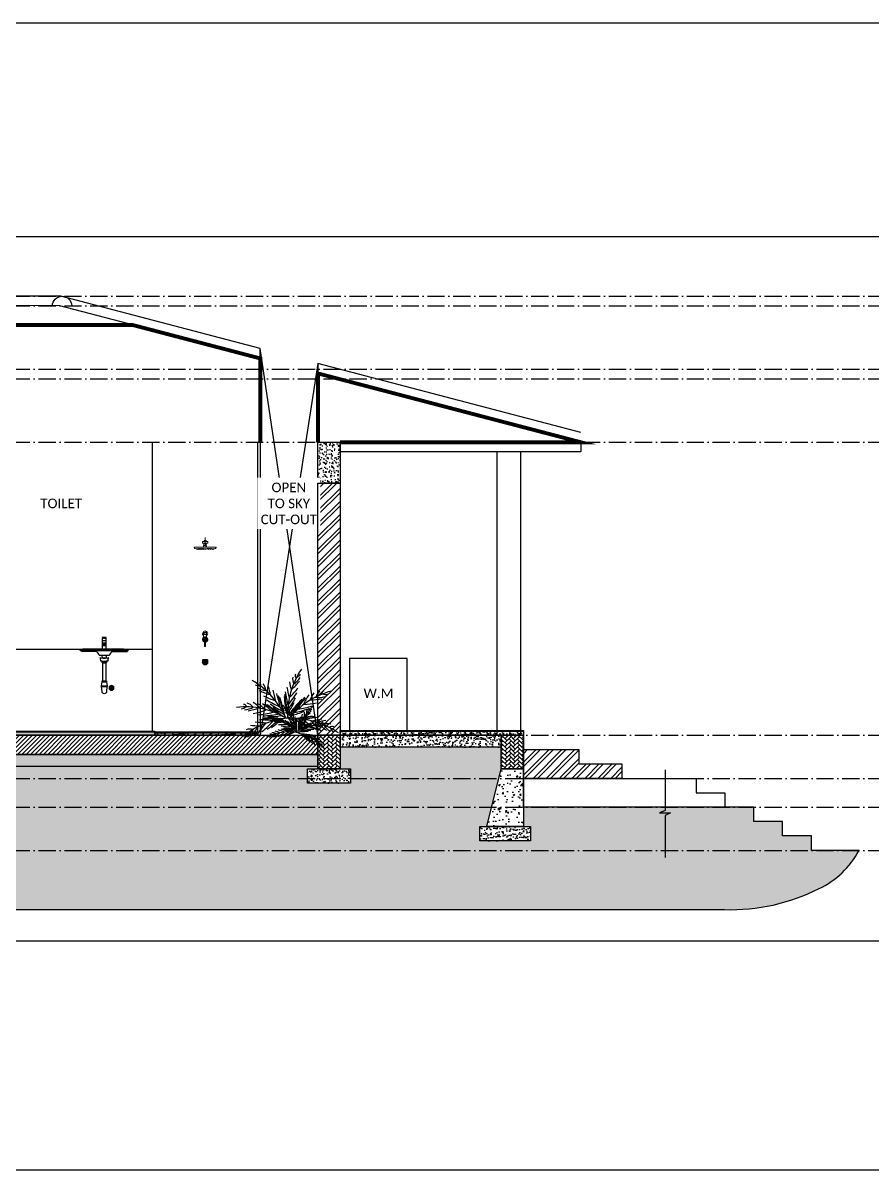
# Model space of a CAD drawing. Header units: millimetres. Extents: x -4167 to 87328, y -21481 to 19784.
# Drawn here: x 42912 to 51757, y -21481 to -9535 of the extents above; entities that cross this region are included whole.
import ezdxf
from ezdxf.xclip import XClip

# ---------------------------------------------------------------- set-up
doc = ezdxf.new("R2010")
doc.units = ezdxf.units.MM
doc.header["$LTSCALE"] = 150
doc.header["$XCLIPFRAME"] = 2
doc.linetypes.add('ACAD_ISO10W100', pattern=[18, 12, -3, 0, -3])
doc.linetypes.add('AI9-LType1', pattern=[1.875, 1.25, -0.625])
for name, color, linetype in [('ad-Elevation 10', 8, 'Continuous'), ('ad-Glass Sectionline', 140, 'Continuous'), ('ad-Grid', 8, 'ACAD_ISO10W100'), ('ad-Lawn', 65, 'Continuous'), ('ad-Slab', 3, 'Continuous'), ('ad-Text main', 7, 'Continuous'), ('ad-Tile', 120, 'Continuous'), ('ad-Toilet fixtures', 8, 'Continuous'), ('ad-Wall', 240, 'Continuous'), ('ad-Wall hatch', 8, 'Continuous')]:
    doc.layers.add(name, color=color, linetype=linetype)
doc.layers.add('ad-Landscape', color=7, linetype='Continuous', true_color=0x007f00)
doc.layers.add('ad-Primary Roof', color=5, linetype='Continuous', true_color=0x0000ff)
doc.styles.get("Standard").update_dxf_attribs({"font": 'calibril.ttf'})

# ---------------------------------------------------------------- blocks, each defined once
blk = doc.blocks.new('zw$38DE')
at = {"layer": 'ad-Grid', "ltscale": 0.1}
for points in [[(-27431.1, 4570), (0, 4570)], [(-27431.1, 4470), (-2459.8, 4470), (-2319.6, 4127), (0, 4127)], [(-27431.1, 3810), (0, 3810)], [(-27431.1, 3710), (-2459.8, 3710), (-2319.6, 3367), (0, 3367)], [(-27431.1, 3050), (0, 3050)], [(-27431.1, 0), (0, 0)], [(-27431.1, -450), (0, -450)], [(-27431.1, -750), (-2459.8, -750), (-2319.6, -1093), (0, -1093)], [(-27431.1, -1200), (-2459.8, -1200), (-2319.6, -1543), (0, -1543)]]:
    blk.add_lwpolyline(points, dxfattribs=at)
blk = doc.blocks.new('zw$66E4')
blk.add_lwpolyline([(0, 0), (250, 0), (250, 2950), (0, 2950)], close=True)
blk = doc.blocks.new('zw$487C')
at = {"layer": 'ad-Wall hatch', "transparency": 33554687}
h = blk.add_hatch(dxfattribs=at)
h.set_pattern_fill('AR-CONC', color=256, scale=0.5)
h.set_pattern_definition([(50, (0, -125), (91.092, -7.97), [9.525, -104.775]), (355, (0, -125), (-17.622, 95.528), [7.62, -83.82]), (100.451, (7.59, -125.66), (73.47, 87.559), [8.095, -89.045]), (46.184, (0, -99.6), (135.54, -21.021), [14.287, -157.162]), (96.636, (11.3, -101.35), (118.702, 123.713), [12.143, -133.568]), (351.184, (0, -99.6), (118.702, 123.713), [11.43, -125.73]), (21, (12.7, -105.95), (75.807, -51.133), [9.525, -104.775]), (326, (12.7, -105.95), (30.901, 92.094), [7.62, -83.82]), (71.451, (19.02, -110.21), (106.708, 40.961), [8.095, -89.045]), (37.5, (0, -125), (1.5443, 42.2775), [0, -82.804, 0, -85.09, 0, -84.1375]), (7.5, (0, -125), (33.41, 50.0903), [0, -48.514, 0, -80.899, 0, -32.0675]), (327.5, (-28.32, -125), (67.7953, -2.8644), [0, -31.75, 0, -99.06, 0, -131.445]), (317.5, (-41.02, -125), (74.0646, 12.713), [0, -41.275, 0, -65.786, 0, -93.345])])
h.paths.add_polyline_path([(0, 425), (230, 425), (230, 0), (0, 0)])
at = {"layer": 'ad-Slab'}
blk.add_lwpolyline([(0, 425), (230, 425), (230, 0), (0, 0)], close=True, dxfattribs=at)
blk = doc.blocks.new('Shower rod')
at = {"lineweight": 0}
for p, q in [((-9, 0), (-10, -1)), ((9, 0), (-9, 0)), ((9, 0), (10, -1)), ((-27, -10, 0), (-11, -10, 0)), ((-27, -26, 0), (-27, -10, 0)), ((-26, -27, 0), (-11, -27, 0)), ((-16, -50, 0), (0, -50, 0)), ((-16, -51, 0), (-16, -50, 0)), ((-16, -69), (-16, -51, 0)), ((-16, -69), (-16, -69)), ((-14, -70), (-16, -69)), ((-14, -69), (-14, -70)), ((-10, -33, 0), (-12, -35, 0)), ((-12, -35, 0), (-12, -47, 0)), ((-9, -48, 0), (-12, -47, 0)), ((-10, -1), (-11, -10)), ((-11, -10, 0), (27, -10, 0)), ((26, -27, 0), (-10, -27, 0)), ((-10, -27), (-10, -33, 0)), ((-9, -48, 0), (-9, -50, 0)), ((15, -50, 0), (0, -50, 0)), ((9, -48, 0), (11, -47, 0)), ((9, -48, 0), (9, -50, 0)), ((10, -1), (11, -10)), ((10, -27), (10, -33, 0)), ((10, -33, 0), (11, -35, 0)), ((11, -35, 0), (11, -47, 0)), ((14, -70), (15, -69)), ((14, -69), (14, -70)), ((16, -51, 0), (15, -50, 0)), ((15, -69), (16, -69)), ((16, -69), (16, -51, 0)), ((27, -26, 0), (27, -10, 0))]:
    blk.add_line(p, q, dxfattribs=at)
at = {"linetype": 'AI9-LType1', "lineweight": 0}
blk.add_line((0, 34, 0), (0, -70, 0), dxfattribs=at)
at = {"lineweight": 0}
blk.add_lwpolyline([(98, -86), (98, -86, 0.265449), (115, -73), (115, -70), (-115, -70), (-115, -73, 0.308955), (-98, -86)], format="xyb", close=True, dxfattribs=at)
at = {"ltscale": 5, "elevation": 0}
for points in [[(-78, -86), (-78, -88), (-86, -88), (-86, -86)], [(4, -86), (4, -88), (-4, -88), (-4, -86)], [(86, -86), (86, -88), (78, -88), (78, -86)]]:
    blk.add_lwpolyline(points, dxfattribs=at)
at = {"ltscale": 5}
for points in [[(-65, -87), (-65, -86), (-69, -86), (-69, -87)], [(-55, -87), (-55, -86), (-58, -86), (-58, -87)], [(-44, -87), (-44, -86), (-48, -86), (-48, -87)], [(-34, -87), (-34, -86), (-37, -86), (-37, -87)], [(-23, -87), (-23, -86), (-27, -86), (-27, -87)], [(-13, -87), (-13, -86), (-16, -86), (-16, -87)], [(16, -87), (16, -86), (13, -86), (13, -87)], [(27, -87), (27, -86), (23, -86), (23, -87)], [(37, -87), (37, -86), (34, -86), (34, -87)], [(48, -87), (48, -86), (44, -86), (44, -87)], [(58, -87), (58, -86), (55, -86), (55, -87)], [(69, -87), (69, -86), (65, -86), (65, -87)]]:
    blk.add_lwpolyline(points, dxfattribs=at)
at = {"lineweight": 0, "elevation": 0}
for points in [[(-27, -26), (-27, -26, 0.413779), (-26, -27)], [(-9, -50), (-9, -50, 0.102084), (-11, -50)], [(11, -50), (11, -50, 0.102337), (9, -50)], [(26, -27), (26, -27, 0.414311), (27, -26)]]:
    blk.add_lwpolyline(points, format="xyb", dxfattribs=at)
at = {"ltscale": 5}
for centre, radius, start, end in [((-82, -84, 0), 6, 228.2084, 311.7916), ((-67, -87), 1.6, 180.0607, 359.9393), ((-57, -87), 1.6, 180.0607, 359.9393), ((-46, -87), 1.6, 180.0607, 359.9393), ((-36, -87), 1.6, 180.0607, 359.9393), ((-25, -87), 1.6, 180.0607, 359.9393), ((-15, -87), 1.6, 180.0607, 359.9393), ((0, -84, 0), 6, 228.2084, 311.7916), ((15, -87), 1.6, 180.0607, 359.9393), ((25, -87), 1.6, 180.0607, 359.9393), ((36, -87), 1.6, 180.0607, 359.9393), ((46, -87), 1.6, 180.0607, 359.9393), ((57, -87), 1.6, 180.0607, 359.9393), ((67, -87), 1.6, 180.0607, 359.9393), ((82, -84, 0), 6, 228.2084, 311.7916)]:
    blk.add_arc(centre, radius, start, end, dxfattribs=at)
blk = doc.blocks.new('TAB')
at = {"lineweight": 18}
for p, q in [((-57, 151, 0), (-57, 101, 0)), ((-25, 101, 0), (-25, 154, 0)), ((-41, 101, 0), (-57, 101, 0)), ((-57, 101, 0), (-57, 83, 0)), ((-41, 82, 0), (-56, 82, 0)), ((-45, 15, 0), (-45, 109, 0)), ((-45, 15, 0), (-35, 15, 0)), ((-41, 101, 0), (-25, 101, 0)), ((-41, 82, 0), (-26, 82, 0)), ((-35, 15, 0), (-35, 109, 0)), ((-25, 101, 0), (-25, 83, 0))]:
    blk.add_line(p, q, dxfattribs=at)
for radius in [14.5, 11, 10.5]:
    blk.add_circle((-40, 151, 0), radius, dxfattribs=at)
for radius, start, end in [(26.8, 307.0515, 232.9485), (16.2, 11.6786, 180)]:
    blk.add_arc((-40, 151, 0), radius, start, end, dxfattribs=at)
for points in [[(-35, 61, 0), (-20, 63, 0), (-10, 78, 0), (-13, 93, 0), (-15, 109, 0), (-30, 119, 0), (-45, 116, 0), (-61, 113, 0), (-71, 99, 0), (-68, 83, 0), (-66, 72, 0), (-57, 63, 0), (-45, 61, 0)], [(-35, 68, 0), (-24, 71, 0), (-17, 82, 0), (-20, 93, 0), (-23, 105, 0), (-34, 111, 0), (-45, 109, 0), (-57, 106, 0), (-64, 95, 0), (-61, 83, 0), (-59, 76, 0), (-53, 70, 0), (-45, 68, 0)]]:
    blk.add_open_spline(points, degree=3, knots=[0, 0, 0, 0, 1, 1, 1, 2, 2, 2, 3, 3, 3, 4, 4, 4, 4], dxfattribs=at)
for points in [[(-57, 83, 0), (-57, 83, 0), (-56, 82, 0), (-56, 82, 0)], [(-26, 82, 0), (-25, 82, 0), (-25, 83, 0), (-25, 83, 0)]]:
    blk.add_open_spline(points, degree=3, dxfattribs=at)
blk = doc.blocks.new('A$Cfb0e106e')
at = {"lineweight": 9}
h = blk.add_hatch(dxfattribs=at)
h.set_pattern_fill('HONEY', color=256, scale=6)
h.set_pattern_definition([(0, (-1429.58607, -463.24836), (1.125, 0.64951905), [0.75, -1.5]), (120, (-1429.58607, -463.24836), (-1.125, 0.64951905), [0.75, -1.5]), (60, (-1429.58607, -463.24836), (2e-16, 1.2990381), [-1.5, 0.75])])
edge = h.paths.add_edge_path()
edge.add_ellipse((0, -2), major_axis=(12, 0), ratio=0.092815, start_angle=0, end_angle=360)
for p, q in [((-26, 24), (-26, 0)), ((-24, 26), (24, 26)), ((-21, 16), (21, 16)), ((-21, 16), (-21, 5)), ((-21, 5), (21, 5)), ((-12, 1, 0), (-12, -2, 0)), ((12, 1, 0), (12, -2, 0)), ((21, 16), (21, 5)), ((26, 24), (26, 0))]:
    blk.add_line(p, q)
for centre, radius, start, end in [((-24, 24), 2, 90, 180), ((0, 0), 26, 180, 0), ((0, 5), 21, 180, 0), ((-12, 11), 11, 212.6582, 226.8723), ((-16, 7), 5, 226.8723, 251.6438), ((0, 85, 0), 84.5, 258.107, 281.893), ((16, 7), 5, 288.3562, 313.1277), ((12, 11), 11, 313.1277, 327.3418), ((24, 24), 2, 0, 90)]:
    blk.add_arc(centre, radius, start, end)
blk.add_ellipse((0, -2, 0), major_axis=(12, 0), ratio=0.092815)
blk = doc.blocks.new('hdgew')
at = {"layer": 'ad-Toilet fixtures', "xscale": -1}
for name, p in [('Shower rod', (-450, 2026, 0)), ('TAB', (-490, 907, 0))]:
    blk.add_blockref(name, p, dxfattribs=at)
at = {"layer": 'ad-Toilet fixtures'}
blk.add_blockref('A$Cfb0e106e', (-450, 758), dxfattribs=at)
blk = doc.blocks.new('zw$B5AA')
for p, q in [((21, 0), (-21, 0)), ((-21, 0), (-21, -30)), ((21, -30), (21, 0)), ((-21, -5), (21, -5)), ((-21, -30), (-19, -30)), ((-21, -30), (21, -30)), ((-19, -32), (-21, -32)), ((-21, -32), (-21, -122)), ((21, -32), (-21, -32)), ((-19, -30), (-19, -32)), ((-15, -57), (-15, -74)), ((15, -57), (-15, -57)), ((-15, -67), (15, -67)), ((-15, -74), (-12, -74)), ((-12, -79), (-12, -71)), ((-9, -79), (-8, -80)), ((8, -80), (9, -79)), ((12, -79), (12, -71)), ((12, -74), (15, -74)), ((15, -74), (15, -57)), ((19, -32), (19, -30)), ((19, -30), (21, -30)), ((21, -32), (19, -32)), ((21, -122), (21, -32)), ((-250, -135), (-250, -124)), ((-250, -124), (-185, -124)), ((-227, -135), (-250, -135)), ((-250, -135), (-225, -144)), ((-227, -135), (-222, -135)), ((-82, -144), (-225, -144)), ((-175, -135), (-222, -135)), ((0, -213), (0, -213)), ((83, -144), (238, -144)), ((250, -135), (238, -144)), ((-21, -246), (21, -246)), ((-21, -252), (21, -252)), ((-16, -262), (16, -262)), ((-16, -450), (16, -450)), ((-16, -460), (16, -460)), ((-16, -462), (16, -462)), ((-30, -503), (30, -503)), ((-28, -509), (28, -509))]:
    blk.add_line(p, q)
for points in [[(500, -124), (-1675, -124)], [(-222, -135), (-96, -135), (96, -135), (250, -135), (250, -124)], [(66, -521), (61, -521)], [(66, -526), (61, -526)], [(73, -515), (73, -510)], [(73, -532), (73, -537)], [(77, -515), (77, -510)], [(77, -532), (77, -537)], [(84, -521), (89, -521)], [(84, -526), (89, -526)]]:
    blk.add_lwpolyline(points)
blk.add_lwpolyline([(250, -124), (200, -124), (200, -122), (-225, -122), (-225, -124)], close=True)
for points in [[(96, -135, 0.073224), (79, -147, 0.099505), (54, -183, -0.220326), (49, -187, -0.071091), (45, -188), (24, -188), (-24, -188), (-45, -188, -0.071131), (-48, -187, -0.220214), (-53, -183, 0.099492), (-79, -147, 0.073225), (-96, -135)], [(24, -188, 0.389222), (21, -191), (19, -212, -0.388879), (18, -213), (-18, -213, -0.388879), (-19, -212), (-21, -191, 0.388879), (-24, -188)], [(58, -518, -0.256931), (70, -506)], [(70, -541, -0.25847), (58, -528)], [(80, -506, -0.263132), (93, -519)], [(93, -529, -0.257084), (80, -541)]]:
    blk.add_lwpolyline(points, format="xyb")
for points in [[(13, -213), (33, -212), (39, -211), (47, -210), (43, -211), (41, -213), (39, -215), (38, -218), (35, -244), (34, -245), (34, -246), (33, -246), (33, -246), (21, -246), (21, -252), (23, -252), (23, -258, -0.414214), (19, -262), (16, -262), (16, -450), (19, -450, -0.414214), (23, -454), (23, -460), (16, -460), (16, -462), (23, -462), (30, -503), (30, -509), (28, -509), (24, -561, -0.414214), (0, -585, -0.414214), (-24, -561), (-28, -509), (-30, -509), (-30, -503), (-22, -462), (-16, -462), (-16, -460), (-22, -460), (-22, -454, -0.414214), (-18, -450), (-16, -450), (-16, -262), (-18, -262, -0.414214), (-22, -258), (-22, -252), (-21, -252), (-21, -246), (-33, -246), (-33, -246), (-34, -246), (-34, -245), (-35, -244), (-38, -218), (-39, -215), (-41, -213), (-43, -211), (-47, -210), (-38, -211), (-33, -212), (-13, -213), (0, -213), (0, -213)], [(75, -499, 1), (75, -549, 1)], [(57, -518, 1), (57, -529, 1)], [(75, -514, 1), (75, -533, 1)], [(75, -500, 1), (75, -510, 1)], [(75, -537, 1), (75, -547, 1)], [(93, -518, 1), (93, -529, 1)]]:
    blk.add_lwpolyline(points, format="xyb", close=True)
for centre, radius in [((57, -524), 5.08), ((75, -524), 9.09), ((75, -505), 5.08), ((75, -542), 5.08)]:
    blk.add_circle(centre, radius)
for centre, major_axis, start_param, end_param in [((0, -79), (12, 0), 1.570796, 4.010736), ((0, -71), (12, 0), 0, 3.141593), ((0, -79), (8.99, 0), 0, 3.141593), ((0, -80), (8.44, 0), 1.570796, 4.712389), ((0, -79), (12, 0), 5.414042, 7.853982), ((0, -80), (8.44, 0), 4.712389, 7.853982)]:
    blk.add_ellipse(centre, major_axis=major_axis, ratio=0.25, start_param=start_param, end_param=end_param)
blk = doc.blocks.new('TR13')
at = {"layer": 'ad-Landscape'}
for centre, radius, start, end in [((2.274, 0.393), 2.308, 153.8471, 189.8045), ((2.506, 1.862), 2.724, 198.1648, 203.115), ((0.279, 1.137), 0.284, 174.8554, 213.511), ((-1.075, 1.779), 1.451, 318.0291, 330.8083), ((-0.316, 1.395), 0.558, 309.4156, 336.9891), ((0.175, 1.225), 0.119, 165.7556, 225.016), ((-0.039, 1.406), 0.275, 300.4086, 330.328), ((-2.009, -1.216), 2.308, 31.3349, 67.3424), ((-0.935, 1.07), 0.275, 250.8614, 280.7808), ((-0.719, 1.244), 0.558, 244.2003, 271.7738), ((-0.977, 0.793), 0.119, 356.1734, 55.4338), ((-0.401, 2.033), 1.451, 250.3811, 263.1603), ((-0.997, 0.657), 0.284, 7.6784, 46.334), ((-3.15, -0.263), 2.724, 18.0744, 23.0247), ((-2.981, -0.412), 2.724, 18.0023, 24.6457), ((2.474, 1.286), 2.724, 193.659, 203.3783), ((2.469, 1.428), 2.724, 194.9247, 203.2841), ((2.477, 1.638), 2.724, 196.5437, 203.1872), ((-2.031, 1.689), 2.391, 326.652, 336.6071), ((-1.375, 1.736), 1.774, 319.5294, 331.0874), ((2.005, -1.216), 2.308, 112.6576, 148.6651), ((2.977, -0.412), 2.724, 155.3543, 161.9977), ((3.146, -0.263), 2.724, 156.9753, 161.9256), ((0.397, 2.033), 1.451, 276.8397, 289.6189), ((0.714, 1.244), 0.558, 268.2262, 295.7997), ((0.993, 0.657), 0.284, 133.666, 172.3216), ((0.973, 0.793), 0.119, 124.5662, 183.8266), ((0.931, 1.07), 0.275, 259.2192, 289.1386), ((-0.147, 2.198), 1.774, 250.102, 261.66), ((0.378, 2.594), 2.391, 244.5823, 254.5374), ((0.501, 2.268), 2.194, 241.7861, 252.1783), ((-2.836, -0.565), 2.724, 17.9053, 26.2647), ((-2.747, -0.676), 2.724, 17.8111, 27.5304), ((-2.685, -0.762), 2.724, 17.7148, 28.6944), ((2.484, 1.18), 2.724, 192.4951, 203.4746), ((-1.909, 1.362), 2.194, 329.0112, 339.4033), ((-1.648, 1.025), 1.86, 331.1427, 342.4295), ((2.432, -1.164), 2.724, 141.1023, 152.0818), ((2.681, -0.762), 2.724, 151.3056, 162.2852), ((2.509, -1.091), 2.724, 142.2662, 151.9855), ((2.743, -0.676), 2.724, 152.4696, 162.1889), ((-0.505, 2.268), 2.194, 287.8217, 298.2139), ((2.616, -0.998), 2.724, 143.5319, 151.8914), ((2.832, -0.565), 2.724, 153.7353, 162.0947), ((-0.382, 2.594), 2.391, 285.4626, 295.4177), ((0.143, 2.198), 1.774, 278.34, 289.898), ((-0.926, -2.022), 2.2, 65.9785, 103.9755), ((-1.406, 0.348), 0.275, 288.3185, 318.2379), ((-1.27, 0.102), 0.119, 33.6304, 92.8909), ((-1.34, 0.618), 0.558, 281.6573, 309.2309), ((-1.204, -0.017), 0.284, 45.1354, 83.791), ((-1.568, 1.437), 1.451, 287.8381, 300.6174), ((-2.354, -2.058), 2.724, 55.5314, 60.4817), ((-1.506, 1.693), 1.774, 287.559, 299.1171), ((-2.168, -2.103), 2.724, 55.4593, 62.1027), ((-1.33, 2.326), 2.391, 282.0393, 291.9945), ((-1.96, -2.136), 2.724, 55.3623, 63.7217), ((-1.034, 2.143), 2.194, 279.2432, 289.6353), ((-1.822, -2.17), 2.724, 55.2681, 64.9875), ((-1.72, -2.2), 2.724, 55.1719, 66.1514), ((-0.755, 1.82), 1.86, 276.2169, 287.5038), ((0.527, 1.842), 1.86, 238.7599, 250.0467), ((0.467, -2.181), 2.2, 63.0377, 101.5351), ((-0.531, 1.842), 1.86, 289.9533, 301.2401), ((1.201, -2.533), 2.724, 100.8618, 111.8414), ((1.307, -2.526), 2.724, 102.0258, 111.7451), ((1.508, 1.853), 2.194, 237.3779, 247.7701), ((1.449, -2.524), 2.724, 103.2915, 111.6509), ((1.838, 1.966), 2.391, 235.0188, 244.9739), ((1.659, -2.538), 2.724, 104.9105, 111.5539), ((1.85, -2.536), 2.724, 106.5316, 111.4818), ((0.502, -2.259), 2.308, 102.0179, 139.5122), ((-0.562, -2.939), 2.724, 90.1721, 96.8155), ((-2.179, 0.559), 1.774, 322.2718, 333.8299), ((-0.372, -2.848), 2.724, 90.0751, 98.4345), ((-0.239, -2.797), 2.724, 89.9809, 99.7003), ((-2.395, 1.179), 2.391, 316.7521, 326.7073), ((-0.138, -2.764), 2.724, 89.8847, 100.8642), ((-2.047, 1.197), 2.194, 313.956, 324.3481), ((-1.633, 1.091), 1.86, 310.9297, 322.2166), ((1.163, 1.602), 1.86, 239.5095, 250.7963), ((1.867, 1.309), 1.774, 227.8962, 239.4542), ((1.869, 1.046), 1.451, 226.3959, 239.1751), ((1.463, 0.299), 0.558, 217.7824, 245.3559), ((1.188, -0.289), 0.284, 83.2222, 121.8778), ((1.28, -0.188), 0.119, 74.1224, 133.3828), ((1.467, 0.021), 0.275, 208.7754, 238.6948), ((-1.095, -0.662), 0.119, 68.3432, 127.6037), ((-1.346, -0.538), 0.275, 323.0313, 352.9507), ((-0.972, -0.722), 0.284, 79.8482, 118.5038), ((-1.445, -0.278), 0.558, 316.3701, 343.9437), ((-0.755, -3.055), 2.724, 90.2442, 95.1945), ((-2.099, 0.266), 1.451, 322.5509, 335.3302)]:
    blk.add_arc(centre, radius, start, end, dxfattribs=at)
blk = doc.blocks.new('zw$AB65')
at = {"layer": 'ad-Elevation 10'}
h = blk.add_hatch(dxfattribs=at)
h.set_pattern_fill('AR-SAND', color=256)
h.set_pattern_definition([(37.5, (6747.116, -6809.993), (-1.60003, 48.94132), [0, -38.608, 0, -43.18, 0, -41.275]), (7.5, (6747.116, -6809.99), (44.95233, 71.6825), [0, -20.828, 0, -34.798, 0, -13.335]), (327.5, (6715.874, -6809.993), (79.09924, 0.14372), [0, -12.7, 0, -45.72, 0, -59.69]), (317.5, (6715.874, -6809.99), (76.35565, 22.29293), [0, -6.35, 0, -29.972, 0, -34.29])])
h.paths.add_polyline_path([(8075, 34), (10425, 34), (10425, 0), (8075, 0)])
h = blk.add_hatch(dxfattribs=at)
h.set_pattern_fill('AR-SAND', color=256)
h.set_pattern_definition([(37.5, (9097.116, -6809.993), (-1.60003, 48.94132), [0, -38.608, 0, -43.18, 0, -41.275]), (7.5, (9097.116, -6809.99), (44.9523, 71.6825), [0, -20.828, 0, -34.798, 0, -13.335]), (327.5, (9065.874, -6809.993), (79.09924, 0.14372), [0, -12.7, 0, -45.72, 0, -59.69]), (317.5, (9065.874, -6809.99), (76.35565, 22.29293), [0, -6.35, 0, -29.972, 0, -34.29])])
h.paths.add_polyline_path([(10425, 26), (11500, 26), (11500, 0), (10425, 0)])
h = blk.add_hatch(dxfattribs=at)
h.set_pattern_fill('AR-SAND', color=256)
h.set_pattern_definition([(37.5, (11592.116, -6809.993), (-1.60003, 48.94132), [0, -38.608, 0, -43.18, 0, -41.275]), (7.5, (11592.116, -6809.99), (44.9523, 71.6825), [0, -20.828, 0, -34.798, 0, -13.335]), (327.5, (11560.874, -6809.993), (79.09924, 0.14372), [0, -12.7, 0, -45.72, 0, -59.69]), (317.5, (11560.874, -6809.99), (76.35565, 22.29293), [0, -6.35, 0, -29.972, 0, -34.29])])
h.paths.add_polyline_path([(12355, 42), (14265, 42), (14265, 0), (12355, 0)])
at = {"layer": 'ad-Tile'}
h = blk.add_hatch(dxfattribs=at)
h.set_pattern_fill('_USER', color=256, scale=25, angle=90, pattern_type=0)
h.set_pattern_definition([(90, (6747.116, -6817.993), (-25, 2e-15), [])])
h.paths.add_polyline_path([(8075, 42), (10425, 42), (10425, 34), (8075, 34)])
h = blk.add_hatch(dxfattribs=at)
h.set_pattern_fill('_USER', color=256, scale=25, angle=90, pattern_type=0)
h.set_pattern_definition([(90, (9097.116, -6825.993), (-25, 2e-15), [])])
h.paths.add_polyline_path([(10425, 34), (11500, 34), (11500, 26), (10425, 26)])
h = blk.add_hatch(dxfattribs=at)
h.set_pattern_fill('_USER', color=256, scale=25, angle=90, pattern_type=0)
h.set_pattern_definition([(90, (11592.116, -6809.993), (-25, 2e-15), [])])
h.paths.add_polyline_path([(12355, 50), (14265, 50), (14265, 42), (12355, 42)])
at = {"layer": 'ad-Wall hatch', "transparency": 33554687}
h = blk.add_hatch(dxfattribs=at)
h.set_pattern_fill('ANSI32', color=256, scale=10)
h.set_pattern_definition([(45, (12240, 3e-10), (-67.352, 67.352), []), (45, (12284.9, 3e-10), (-67.352, 67.352), [])])
h.paths.add_polyline_path([(12355, 2625), (12355, 0), (12125, 0), (12125, 2625)])
at = {"layer": 'ad-Elevation 10'}
for points in [[(12125, 0), (11525, 4027)], [(12125, 3870), (11525, 0)]]:
    blk.add_lwpolyline(points, dxfattribs=at)
for points in [[(12455, 50), (13055, 50), (13055, 800), (12455, 800)], [(12355, 42), (14265, 42), (14265, 0), (12355, 0)]]:
    blk.add_lwpolyline(points, close=True, dxfattribs=at)
at = {"layer": 'ad-Elevation 10', "elevation": 0}
for points in [[(8075, 34), (10425, 34), (10425, 0), (8075, 0)], [(10425, 26), (11500, 26), (11500, 0), (10425, 0)]]:
    blk.add_lwpolyline(points, close=True, dxfattribs=at)
at = {"layer": 'ad-Glass Sectionline'}
blk.add_lwpolyline([(11500, 3050), (11525, 3050), (11525, 0), (11500, 0)], close=True, dxfattribs=at)
at = {"layer": 'ad-Tile', "elevation": 0}
for points in [[(8075, 42), (10425, 42), (10425, 34), (8075, 34)], [(10425, 34), (11500, 34), (11500, 26), (10425, 26)]]:
    blk.add_lwpolyline(points, close=True, dxfattribs=at)
at = {"layer": 'ad-Tile'}
blk.add_lwpolyline([(12355, 50), (14265, 50), (14265, 42), (12355, 42)], close=True, dxfattribs=at)
at = {"layer": 'ad-Toilet fixtures'}
blk.add_lwpolyline([(10400, 3050), (10400, 42)], dxfattribs=at)
at = {"layer": 'ad-Elevation 10'}
blk.add_blockref('zw$66E4', (13990, 0), dxfattribs=at)
at = {"layer": 'ad-Landscape', "color": 3, "xscale": 371.7714047588047, "yscale": 371.7714047588047, "zscale": 371.7714047588047, "rotation": 352.4468819518881}
blk.add_blockref('TR13', (11809, 177), dxfattribs=at)
at = {"layer": 'ad-Landscape', "color": 104, "xscale": 223.0628428573714, "yscale": 223.0628428573714, "zscale": 223.0628428573714, "rotation": 337.6020414040113}
blk.add_blockref('TR13', (11914, 28), dxfattribs=at)
at = {"layer": 'ad-Slab'}
blk.add_blockref('zw$487C', (12125, 2625), dxfattribs=at)
at = {"layer": 'ad-Toilet fixtures', "xscale": -1}
blk.add_blockref('hdgew', (10500, 0, 0), dxfattribs=at)
at = {"layer": 'ad-Toilet fixtures'}
blk.add_blockref('zw$B5AA', (9900, 1016), dxfattribs=at)
at = {"layer": 'ad-Text main', "insert": (9451, 2413), "char_height": 100, "width": 531.96, "attachment_point": 5, "bg_fill": 2}
blk.add_mtext('TOILET', dxfattribs=at)
at = {"layer": 'ad-Elevation 10', "insert": (12756, 435), "char_height": 100, "width": 339.11, "attachment_point": 5, "bg_fill": 2}
blk.add_mtext('W.M', dxfattribs=at)
at = {"layer": 'ad-Text main', "insert": (11822, 2413), "char_height": 100, "width": 555.92, "attachment_point": 5, "bg_fill": 2}
blk.add_mtext('OPEN TO SKY CUT-OUT', dxfattribs=at)
at = {"layer": 'ad-Wall'}
blk.add_lwpolyline([(12355, 2625), (12355, 0), (12125, 0), (12125, 2625)], close=True, dxfattribs=at)
blk = doc.blocks.new('zw$C160')
blk.add_lwpolyline([(12125, -100), (12125, 0), (14635, 0), (14635, -100)], close=True)
at = {"layer": 'ad-Elevation 10'}
for points in [[(11295, 873), (11295, 977), (9218, 1520), (6998, 1523)], [(9910, 1236), (9205, 1420), (6998, 1423)], [(14635, 103), (11895, 820), (11895, 717)]]:
    blk.add_lwpolyline(points, dxfattribs=at)
blk.add_lwpolyline([(9130, 1420, -1), (9330, 1420)], format="xyb", dxfattribs=at)
at = {"layer": 'ad-Primary Roof', "const_width": 40}
for points in [[(11295, 0), (11295, 873), (9962, 1222), (6998, 1222)], [(11895, 0), (11895, 717), (14635, 0), (12125, 0)]]:
    blk.add_lwpolyline(points, dxfattribs=at)
blk = doc.blocks.new('zw$AF79')
at = {"layer": 'ad-Wall hatch', "transparency": 33554687}
h = blk.add_hatch(dxfattribs=at)
h.set_pattern_fill('AR-HBONE', color=256, scale=0.3)
h.set_pattern_definition([(45, (-5e-12, -350), (1e-14, 43.1052), [91.44, -30.48]), (135, (21.553, -328.447), (2e-14, 43.1052), [91.44, -30.48])])
h.paths.add_polyline_path([(0, 0), (230, 0), (230, -350), (0, -350)])
at = {"layer": 'ad-Slab'}
blk.add_lwpolyline([(0, 0), (230, 0), (230, -350), (0, -350), (0, 0)], dxfattribs=at)
blk = doc.blocks.new('zw$5A5B')
at = {"layer": 'ad-Wall hatch', "transparency": 33554687}
h = blk.add_hatch(dxfattribs=at)
h.set_pattern_fill('AR-CONC', color=256, angle=360)
h.set_pattern_definition([(50, (-150, -950), (182.185, -15.94), [19.05, -209.55]), (355, (-150, -950), (-35.243, 191.057), [15.24, -167.64]), (100.451, (-134.82, -951.33), (146.94, 175.118), [16.19, -178.09]), (46.184, (-150, -899.2), (271.08, -42.04), [28.575, -314.325]), (96.636, (-127.4, -902.7), (237.4, 247.43), [24.285, -267.136]), (351.184, (-150, -899.2), (237.4, 247.43), [22.86, -251.46]), (21, (-124.6, -911.9), (151.614, -102.265), [19.05, -209.55]), (326, (-124.6, -911.9), (61.8, 184.19), [15.24, -167.64]), (71.45, (-111.97, -920.42), (213.416, 81.923), [16.19, -178.09]), (37.5, (-150, -950), (3.0886, 84.555), [0, -165.608, 0, -170.18, 0, -168.275]), (7.5, (-150, -950), (66.82, 100.18), [0, -97.028, 0, -161.798, 0, -64.135]), (327.5, (-206.64, -950), (135.5906, -5.729), [0, -63.5, 0, -198.12, 0, -262.89]), (317.5, (-232.04, -950), (148.13, 25.426), [0, -82.55, 0, -131.572, 0, -186.69])])
h.paths.add_polyline_path([(0, -350), (230, -350), (230, -950), (-150, -950)])
h = blk.add_hatch(dxfattribs=at)
h.set_pattern_fill('AR-CONC', color=256, scale=0.5, angle=360)
h.set_pattern_definition([(50, (-59428.06, 1542.97), (91.09233, -7.96954), [9.525, -104.775]), (355, (-59428.06, 1542.97), (-17.62171, 95.52842), [7.62, -83.82029]), (100.45144, (-59420.47, 1542.305), (73.47062, 87.55888), [8.095, -89.04512]), (46.1842, (-59428.06, 1568.37), (135.53952, -21.02116), [14.2875, -157.1625]), (96.63556, (-59416.76, 1566.62), (118.70207, 123.71306), [12.1425, -133.5678]), (351.18415, (-59428.06, 1568.37), (118.70207, 123.71306), [11.42998, -125.72987]), (21, (-59415.36, 1562.02), (75.8072, -51.1326), [9.525, -104.775]), (326, (-59415.36, 1562.02), (30.90101, 92.09398), [7.62, -83.82]), (71.45144, (-59409.04, 1557.76), (106.70821, 40.96138), [8.095, -89.04497]), (37.5, (-59428.057, 1542.97), (1.544302, 42.27752), [0, -82.804, 0, -85.09, 0, -84.1375]), (7.5, (-59428.057, 1542.97), (33.40983, 50.090287), [0, -48.514, 0, -80.899, 0, -32.0675]), (327.5, (-59456.378, 1542.97), (67.795298, -2.864372), [0, -31.75, 0, -99.06, 0, -131.445]), (317.5, (-59469.08, 1542.97), (74.06459, 12.713246), [0, -41.275, 0, -65.786, 0, -93.345])])
h.paths.add_polyline_path([(305, -1100), (-225, -1100), (-225, -950), (305, -950)])
at = {"layer": 'ad-Slab'}
for points in [[(0, -350), (230, -350), (230, -950), (-150, -950)], [(305, -1100), (-225, -1100), (-225, -950), (305, -950)]]:
    blk.add_lwpolyline(points, close=True, dxfattribs=at)
blk.add_blockref('zw$AF79', (0, 0), dxfattribs=at)
blk = doc.blocks.new('zw$E4F9')
at = {"layer": 'ad-Wall hatch', "transparency": 33554687}
h = blk.add_hatch(dxfattribs=at)
h.set_pattern_fill('AR-CONC', color=256, scale=0.5)
h.set_pattern_definition([(50, (-110, -500), (91.092, -7.97), [9.525, -104.775]), (355, (-110, -500), (-17.622, 95.528), [7.62, -83.82]), (100.451, (-102.41, -500.66), (73.47, 87.559), [8.095, -89.045]), (46.184, (-110, -474.6), (135.54, -21.02), [14.287, -157.162]), (96.636, (-98.7, -476.35), (118.702, 123.713), [12.143, -133.568]), (351.184, (-110, -474.6), (118.7, 123.713), [11.43, -125.73]), (21, (-97.3, -480.95), (75.807, -51.133), [9.525, -104.775]), (326, (-97.3, -480.95), (30.901, 92.094), [7.62, -83.82]), (71.451, (-90.98, -485.21), (106.708, 40.961), [8.095, -89.045]), (37.5, (-110, -500), (1.5443, 42.2775), [0, -82.804, 0, -85.09, 0, -84.1375]), (7.5, (-110, -500), (33.41, 50.0903), [0, -48.514, 0, -80.899, 0, -32.0675]), (327.5, (-138.32, -500), (67.7953, -2.8644), [0, -31.75, 0, -99.06, 0, -131.445]), (317.5, (-151.02, -500), (74.0646, 12.713), [0, -41.275, 0, -65.786, 0, -93.345])])
h.paths.add_polyline_path([(-110, -350), (340, -350), (340, -500), (-110, -500)])
at = {"layer": 'ad-Slab'}
blk.add_lwpolyline([(-110, -350), (340, -350), (340, -500), (-110, -500)], close=True, dxfattribs=at)
blk.add_blockref('zw$AF79', (0, 0), dxfattribs=at)
blk = doc.blocks.new('zw$8C33')
at = {"layer": 'ad-Elevation 10', "transparency": 33554559}
h = blk.add_hatch(dxfattribs=at)
h.set_pattern_fill('EARTH', color=256, scale=25, angle=45)
h.set_pattern_definition([(45, (-66196.8, 18746.05), (9e-14, 224.5064), [158.75, -158.75]), (45, (-66238.9, 18788.14), (9e-14, 224.5064), [158.75, -158.75]), (45, (-66280.99, 18830.24), (9e-14, 224.5064), [158.75, -158.75]), (135, (-66280.99, 18858.3), (-224.5064, 9e-14), [158.75, -158.75]), (135, (-66238.9, 18900.4), (-224.5064, 9e-14), [158.75, -158.75]), (135, (-66196.8, 18942.49), (-224.5064, 9e-14), [158.75, -158.75])])
edge = h.paths.add_edge_path()
edge.add_line((13805, -350), (13805, -125))
edge.add_line((13805, -125), (12125, -125))
edge.add_line((12125, -125), (12125, -350))
edge.add_line((12125, -350), (12235, -350))
edge.add_line((12235, -350), (12235, -500))
edge.add_line((12235, -500), (11785, -500))
edge.add_line((11785, -500), (11785, -350))
edge.add_line((11785, -350), (11895, -350))
edge.add_line((11895, -350), (11895, -325))
edge.add_line((11895, -325), (7845, -325))
edge.add_line((7845, -325), (7845, -350))
edge.add_line((7845, -350), (7955, -350))
edge.add_line((7955, -350), (7955, -500))
edge.add_line((7955, -500), (7505, -500))
edge.add_line((7505, -500), (7505, -350))
edge.add_line((7505, -350), (7615, -350))
edge.add_line((7615, -350), (7615, -125))
edge.add_line((7615, -125), (4180, -125))
edge.add_line((4180, -125), (4180, -300))
edge.add_line((4180, -300), (4290, -300))
edge.add_line((4290, -300), (4290, -450))
edge.add_line((4290, -450), (3840, -450))
edge.add_line((3840, -450), (3840, -325))
edge.add_line((3840, -325), (0, -325))
edge.add_line((0, -325), (0, -350))
edge.add_line((0, -350), (150, -950))
edge.add_line((150, -950), (225, -950))
edge.add_line((225, -950), (225, -1100))
edge.add_line((225, -1100), (-305, -1100))
edge.add_line((-305, -1100), (-305, -950))
edge.add_line((-305, -950), (-230, -950))
edge.add_line((-230, -950), (-230, -750))
edge.add_line((-230, -750), (-1301, -750))
edge.add_ellipse((-230, -503), major_axis=(1098, 0), ratio=1, start_angle=192.9831, end_angle=229.3833)
edge.add_ellipse((484, 501), major_axis=(2329, 0), ratio=1, start_angle=232.1325, end_angle=264.6824)
edge.add_line((268, -1817), (16131, -1817))
edge.add_ellipse((16189, 238), major_axis=(2056, 0), ratio=1, start_angle=268.4076, end_angle=296.7741)
edge.add_ellipse((16724, -772), major_axis=(914, 0), ratio=1, start_angle=295.3385, end_angle=332.067)
edge.add_line((17531, -1200), (17035, -1200))
edge.add_line((17035, -1200), (17035, -1050))
edge.add_line((17035, -1050), (16735, -1050))
edge.add_line((16735, -1050), (16735, -900))
edge.add_line((16735, -900), (16435, -900))
edge.add_line((16435, -900), (16435, -750))
edge.add_line((16435, -750), (14035, -750))
edge.add_line((14035, -750), (14035, -950))
edge.add_line((14035, -950), (14110, -950))
edge.add_line((14110, -950), (14110, -1100))
edge.add_line((14110, -1100), (13580, -1100))
edge.add_line((13580, -1100), (13580, -950))
edge.add_line((13580, -950), (13655, -950))
edge.add_line((13655, -950), (13805, -350))
at = {"layer": 'ad-Wall hatch', "transparency": 33554687}
h = blk.add_hatch(dxfattribs=at)
h.set_pattern_fill('ANSI31', color=256, scale=10)
h.set_pattern_definition([(45, (-24024.51, 18746.046), (-22.45064, 22.45064), [])])
h.paths.add_polyline_path([(7845, 0), (11895, 0), (11895, -200), (7845, -200)])
h = blk.add_hatch(dxfattribs=at)
h.set_pattern_fill('AR-CONC', color=256, scale=0.5)
h.set_pattern_definition([(50, (-22407.01, 18746.046), (91.09233, -7.96954), [9.525, -104.775]), (355, (-22407.01, 18746.05), (-17.6217, 95.52842), [7.62, -83.8203]), (100.45144, (-22399.42, 18745.38), (73.47062, 87.55888), [8.095, -89.04512]), (46.1842, (-22407.01, 18771.45), (135.53952, -21.02116), [14.2875, -157.1625]), (96.63556, (-22395.72, 18769.7), (118.70207, 123.71306), [12.1425, -133.5678]), (351.18415, (-22407.01, 18771.45), (118.70207, 123.71306), [11.43, -125.72987]), (21, (-22394.31, 18765.096), (75.8072, -51.1326), [9.525, -104.775]), (326, (-22394.31, 18765.1), (30.90101, 92.09398), [7.62, -83.82]), (71.45144, (-22387.99, 18760.835), (106.70821, 40.96138), [8.095, -89.04497]), (37.5, (-22407.01, 18746.046), (1.544302, 42.27752), [0, -82.804, 0, -85.09, 0, -84.1375]), (7.5, (-22407.01, 18746.046), (33.40983, 50.090287), [0, -48.514, 0, -80.899, 0, -32.0675]), (327.5, (-22435.332, 18746.046), (67.795298, -2.864372), [0, -31.75, 0, -99.06, 0, -131.445]), (317.5, (-22448.03, 18746.046), (74.06459, 12.713246), [0, -41.275, 0, -65.786, 0, -93.345])])
h.paths.add_polyline_path([(12125, 0), (13805, 0), (13805, -125), (12125, -125)])
h = blk.add_hatch(dxfattribs=at)
h.set_pattern_fill('AR-CONC', color=256, scale=0.5)
h.set_pattern_definition([(50, (-25412.01, 18546.046), (91.09233, -7.96954), [9.525, -104.775]), (355, (-25412.01, 18546.05), (-17.62171, 95.52842), [7.62, -83.8203]), (100.45144, (-25404.42, 18545.38), (73.47062, 87.55888), [8.095, -89.04512]), (46.1842, (-25412.01, 18571.45), (135.53952, -21.02116), [14.2875, -157.1625]), (96.63556, (-25400.72, 18569.7), (118.70207, 123.71306), [12.1425, -133.5678]), (351.18415, (-25412.01, 18571.45), (118.70207, 123.71306), [11.43, -125.72987]), (21, (-25399.31, 18565.096), (75.8072, -51.1326), [9.525, -104.775]), (326, (-25399.31, 18565.1), (30.90101, 92.09398), [7.62, -83.82]), (71.45144, (-25392.99, 18560.835), (106.70821, 40.96138), [8.095, -89.04497]), (37.5, (-25412.01, 18546.046), (1.544302, 42.27752), [0, -82.804, 0, -85.09, 0, -84.1375]), (7.5, (-25412.01, 18546.046), (33.40983, 50.090287), [0, -48.514, 0, -80.899, 0, -32.0675]), (327.5, (-25440.332, 18546.046), (67.795298, -2.864372), [0, -31.75, 0, -99.06, 0, -131.445]), (317.5, (-25453.03, 18546.046), (74.06459, 12.713246), [0, -41.275, 0, -65.786, 0, -93.345])])
h.paths.add_polyline_path([(7845, -200), (11895, -200), (11895, -325), (7845, -325)])
h = blk.add_hatch(dxfattribs=at)
h.set_pattern_fill('ANSI32', color=256, scale=10)
h.set_pattern_definition([(45, (-12964.52, -600), (-67.35192, 67.35192), []), (45, (-12919.61, -600), (-67.35192, 67.35192), [])])
h.paths.add_polyline_path([(14035, -150), (14611, -150), (14611, -300), (15061, -300), (15061, -450), (14035, -450)])
at = {"layer": 'ad-Elevation 10'}
blk.add_lwpolyline([(7845, 0), (11895, 0), (11895, -200), (7845, -200)], close=True, dxfattribs=at)
blk.add_lwpolyline([(268, -1817), (16131, -1817, 0.124408), (17115, -1598, 0.161645), (17531, -1200), (17035, -1200), (17035, -1050), (16735, -1050), (16735, -900), (16435, -900), (16435, -750), (14035, -750), (14035, -950), (14110, -950), (14110, -1100), (13580, -1100), (13580, -950), (13655, -950), (13805, -350), (13805, -350), (13805, -125), (12125, -125), (12125, -350), (12235, -350), (12235, -500), (11785, -500), (11785, -350), (11895, -350), (11895, -325), (7845, -325)], format="xyb", dxfattribs=at)
blk.add_lwpolyline([(15511, -361), (15511, -783), (15454, -809), (15568, -809), (15511, -837), (15511, -1274)], dxfattribs=at)
at = {"layer": 'ad-Lawn'}
blk.add_lwpolyline([(14035, -450), (15835, -450), (15835, -600), (16135, -600), (16135, -750), (14035, -750)], close=True, dxfattribs=at)
at = {"layer": 'ad-Slab'}
for points in [[(12125, 0), (13805, 0), (13805, -125), (12125, -125)], [(7845, -200), (11895, -200), (11895, -325), (7845, -325)]]:
    blk.add_lwpolyline(points, close=True, dxfattribs=at)
at = {"layer": 'ad-Wall'}
blk.add_lwpolyline([(14035, -150), (14611, -150), (14611, -300), (15061, -300), (15061, -450), (14035, -450)], close=True, dxfattribs=at)
for name, p in [('zw$E4F9', (11895, 0)), ('zw$5A5B', (13805, 0))]:
    blk.add_blockref(name, p)

msp = doc.modelspace()

# ---------------------------------------------------------------- linework, layer by layer
msp.add_lwpolyline([(29259, -9535), (58293, -9535), (58293, -21481), (29259, -21481)], close=True)

# ---------------------------------------------------------------- block references
ref = msp.add_blockref('zw$38DE', (55778, -16952))
XClip(ref).set_block_clipping_path([(-25399.0034354958, -2140.6281090206), (349.01197073, 5188.3683916222)])
msp.add_blockref('zw$C160', (34090, -13902))

# ---------------------------------------------------------------- next in the draw order: block references
msp.add_blockref('zw$AB65', (33860, -16952))

# ---------------------------------------------------------------- next in the draw order: block references
msp.add_blockref('zw$8C33', (34090, -16952))

doc.saveas('drawing.dxf')
